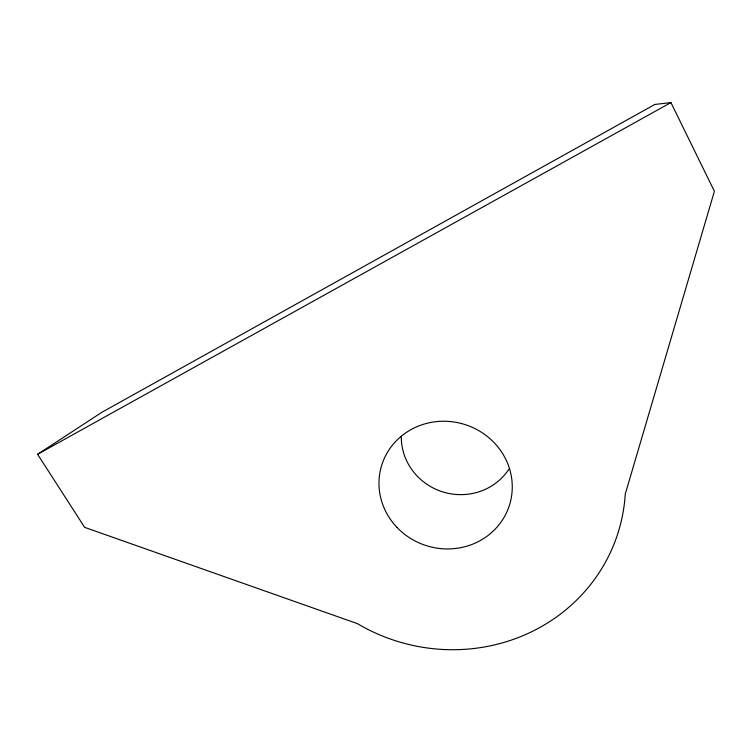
<?xml version="1.0" encoding="UTF-8"?>
<svg xmlns="http://www.w3.org/2000/svg" width="752" height="752" viewBox="0 0 752 752"><rect width="100%" height="100%" fill="white"/><g stroke="black" fill="none" stroke-linecap="round" stroke-linejoin="round"><path stroke-width="1.13" d="M37.6 454.293L101.896 412.275L654.851 104.443L670.934 102.582L714.4 191.271L625.26 494.036A178.609 169.764 16.8 0 1 357.388 623.634L84.647 527.349L37.6 454.293L670.934 102.582M508.935 469.145A58.421 56.174 16.5 0 1 443.276 492.052A58.421 56.174 16.5 0 1 401.295 436.658M396.924 527.34A66.928 63.563 16.8 0 0 509.377 505.429A66.928 63.563 16.8 0 0 430.548 422.511A66.928 63.563 16.8 0 0 396.924 527.34"/></g></svg>
